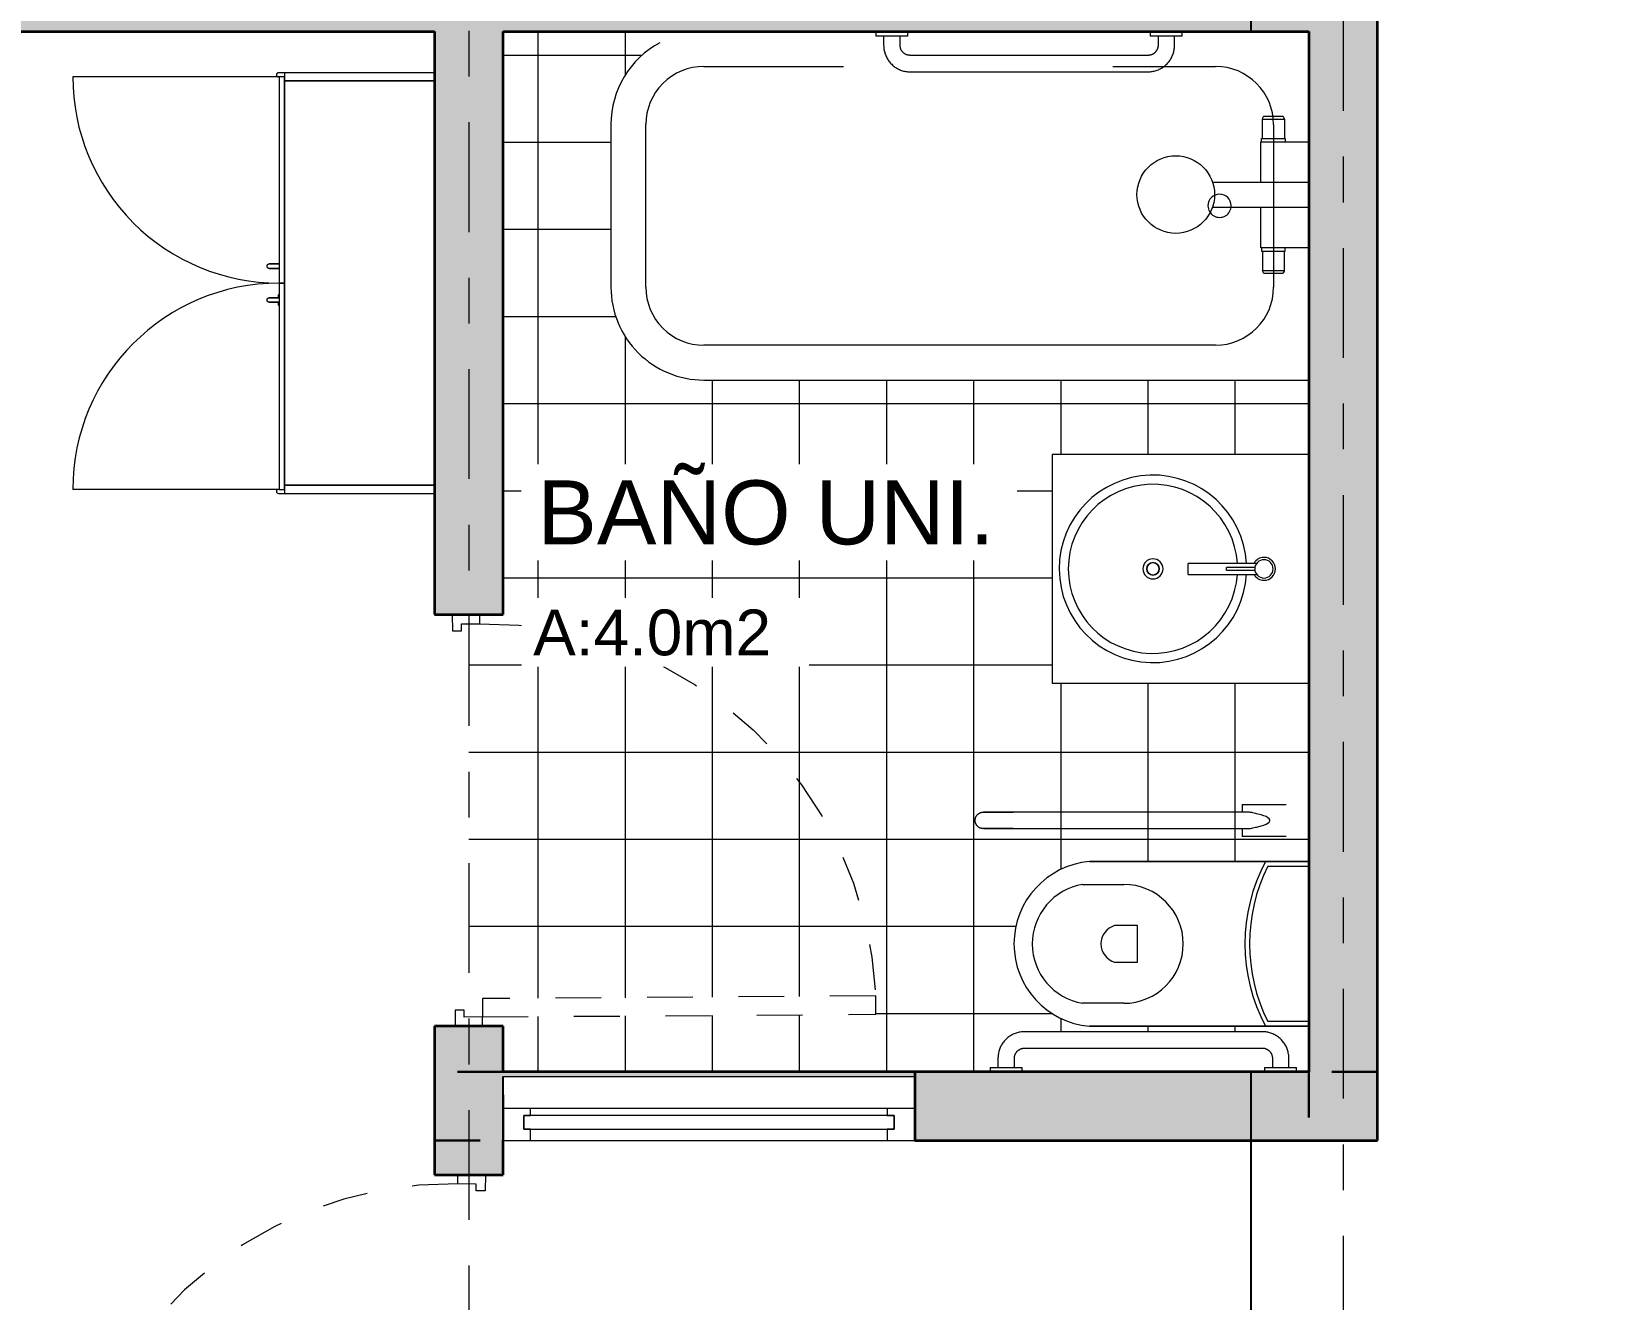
# Model space of a CAD drawing. Header units: millimetres. Extents: x -9559 to 23034, y -7226 to 22400.
# Drawn here: x 184.018 to 187.47, y 42.67 to 45.443 of the extents above; entities that cross this region are included whole.
import ezdxf

# ---------------------------------------------------------------- set-up
doc = ezdxf.new("R2010")
doc.units = ezdxf.units.MM
doc.header["$LTSCALE"] = 0.02
for name, pattern in [('0', [0]), ('ACAD_ISO10W100', [18, 12, -3, 0, -3]), ('Dash', [0.006, 0.003, -0.003]), ('DASHED2', [0.375, 0.25, -0.125]), ('Trazo', [0.00635, 0.003175, -0.003175])]:
    doc.linetypes.add(name, pattern=pattern)
for name, color, linetype, lineweight in [('A-DOOR', 8, '0', 18), ('A-GLAZ', 252, 'Continuous', 20), ('A-Mueble Baño', 9, 'Continuous', 9), ('A-Mueble cocina 1', 9, 'Trazo', 9), ('A-Mueble cocina 1-lavanderia', 9, 'Continuous', 9), ('A-Mueble cocina 2', 255, 'Continuous', 9), ('A-Mueble cocina 4- Habitaciones', 9, 'Continuous', 9), ('AQ-MUROS', 7, 'Continuous', 35), ('ES-CASTILLOS15X15', 7, 'DASHED2', 30), ('ES-LOSA SOLIDA', 255, '0', 25), ('G-ANNO-TEXT', 250, 'Continuous', 9), ('S-GRID', 253, 'ACAD_ISO10W100', 5)]:
    doc.layers.add(name, color=color, linetype=linetype, lineweight=lineweight)
doc.styles.add('Arial_3', font='arial.ttf', dxfattribs={"height": 0.18})
doc.styles.add('Arial_4', font='arial.ttf', dxfattribs={"height": 0.105})
pattern_1 = [(180, (174.45753, 28.43675), (-2e-17, -0.1905), []), (270, (174.45753, 28.43675), (0.1905, -3e-17), [])]

# ---------------------------------------------------------------- blocks, each defined once
blk = doc.blocks.new('Agarradero - Batiente - Retrete para discapacitados 2D-147508-Nivel 1')
at = {"layer": 'A-Mueble Baño'}
for p, q in [((-0.8738, 0.647), (-0.8738, 0.1324)), ((-0.8378, 0.1324), (-0.8378, 0.647)), ((-0.8734, 0.1464), (-0.8909, 0.1464)), ((-0.8909, 0.1116), (-0.8909, 0.1461)), ((-0.8207, 0.1464), (-0.8382, 0.1464)), ((-0.8207, 0.1461), (-0.8207, 0.1116)), ((-0.8909, 0.05), (-0.8909, 0.1116)), ((-0.8207, 0.1116), (-0.8207, 0.05))]:
    blk.add_line(p, q, dxfattribs=at)
at = {"layer": 'A-Mueble Baño', "flags": 128}
for points in [[(-0.8738, 0.712), (-0.8738, 0.7127), (-0.8737, 0.7134), (-0.8737, 0.7142), (-0.8736, 0.7149), (-0.8734, 0.7156), (-0.8733, 0.7163), (-0.8731, 0.717), (-0.8729, 0.7177), (-0.8726, 0.7183), (-0.8724, 0.719), (-0.8721, 0.7197), (-0.8718, 0.7203), (-0.8714, 0.7209), (-0.871, 0.7216), (-0.8707, 0.7222), (-0.8702, 0.7227), (-0.8698, 0.7233), (-0.8693, 0.7239), (-0.8688, 0.7244), (-0.8683, 0.7249), (-0.8678, 0.7254), (-0.8673, 0.7259), (-0.8667, 0.7263), (-0.8661, 0.7267), (-0.8655, 0.7271), (-0.8649, 0.7275), (-0.8643, 0.7279), (-0.8636, 0.7282), (-0.863, 0.7285), (-0.8623, 0.7288), (-0.8616, 0.729), (-0.861, 0.7292), (-0.8603, 0.7294), (-0.8596, 0.7296), (-0.8589, 0.7297), (-0.8581, 0.7298), (-0.8574, 0.7299), (-0.8567, 0.73), (-0.856, 0.73), (-0.8553, 0.73), (-0.8546, 0.73), (-0.8538, 0.7299), (-0.8531, 0.7298), (-0.8524, 0.7297), (-0.8517, 0.7295), (-0.851, 0.7293), (-0.8503, 0.7291), (-0.8496, 0.7289), (-0.849, 0.7287), (-0.8483, 0.7284), (-0.8477, 0.7281), (-0.847, 0.7277), (-0.8464, 0.7274), (-0.8458, 0.727), (-0.8452, 0.7266), (-0.8446, 0.7261), (-0.8441, 0.7257), (-0.8435, 0.7252), (-0.843, 0.7247), (-0.8425, 0.7242), (-0.842, 0.7236), (-0.8416, 0.7231), (-0.8412, 0.7225), (-0.8408, 0.7219), (-0.8404, 0.7213), (-0.84, 0.7207), (-0.8397, 0.72), (-0.8394, 0.7194), (-0.8391, 0.7187), (-0.8388, 0.718), (-0.8386, 0.7173), (-0.8384, 0.7167), (-0.8382, 0.716), (-0.8381, 0.7152), (-0.838, 0.7145), (-0.8379, 0.7138), (-0.8378, 0.7131), (-0.8378, 0.7124), (-0.8378, 0.712)], [(-0.8738, 0.647), (-0.8738, 0.6496), (-0.8738, 0.6522), (-0.8738, 0.6548), (-0.8738, 0.6574), (-0.8738, 0.6599), (-0.8738, 0.6624), (-0.8738, 0.665), (-0.8738, 0.6674), (-0.8738, 0.6699), (-0.8738, 0.6723), (-0.8738, 0.6747), (-0.8738, 0.677), (-0.8738, 0.6793), (-0.8738, 0.6815), (-0.8738, 0.6837), (-0.8738, 0.6858), (-0.8738, 0.6879), (-0.8738, 0.6899), (-0.8738, 0.6918), (-0.8738, 0.6936), (-0.8738, 0.6954), (-0.8738, 0.6971), (-0.8738, 0.6987), (-0.8738, 0.7002), (-0.8738, 0.7017), (-0.8738, 0.7031), (-0.8738, 0.7043), (-0.8738, 0.7055), (-0.8738, 0.7066), (-0.8738, 0.7076), (-0.8738, 0.7085), (-0.8738, 0.7093), (-0.8738, 0.71), (-0.8738, 0.7106), (-0.8738, 0.7111), (-0.8738, 0.7114), (-0.8738, 0.7117), (-0.8738, 0.7119), (-0.8738, 0.712), (-0.8738, 0.712)], [(-0.8738, 0.712), (-0.8738, 0.7119), (-0.8738, 0.7118), (-0.8738, 0.7115), (-0.8738, 0.7112), (-0.8738, 0.7107), (-0.8738, 0.7101), (-0.8738, 0.7095), (-0.8738, 0.7087), (-0.8738, 0.7078), (-0.8738, 0.7069), (-0.8738, 0.7058), (-0.8738, 0.7047), (-0.8738, 0.7034), (-0.8738, 0.7021), (-0.8738, 0.7006), (-0.8738, 0.6991), (-0.8738, 0.6975), (-0.8738, 0.6959), (-0.8738, 0.6941), (-0.8738, 0.6923), (-0.8738, 0.6904), (-0.8738, 0.6884), (-0.8738, 0.6864), (-0.8738, 0.6843), (-0.8738, 0.6821), (-0.8738, 0.6799), (-0.8738, 0.6776), (-0.8738, 0.6753), (-0.8738, 0.673), (-0.8738, 0.6706), (-0.8738, 0.6681), (-0.8738, 0.6656), (-0.8738, 0.6631), (-0.8738, 0.6606), (-0.8738, 0.658), (-0.8738, 0.6555), (-0.8738, 0.6529), (-0.8738, 0.6503), (-0.8738, 0.6477), (-0.8738, 0.647)], [(-0.8378, 0.647), (-0.8378, 0.6496), (-0.8378, 0.6522), (-0.8378, 0.6548), (-0.8378, 0.6574), (-0.8378, 0.6599), (-0.8378, 0.6624), (-0.8378, 0.665), (-0.8378, 0.6674), (-0.8378, 0.6699), (-0.8378, 0.6723), (-0.8378, 0.6747), (-0.8378, 0.677), (-0.8378, 0.6793), (-0.8378, 0.6815), (-0.8378, 0.6837), (-0.8378, 0.6858), (-0.8378, 0.6879), (-0.8378, 0.6899), (-0.8378, 0.6918), (-0.8378, 0.6936), (-0.8378, 0.6954), (-0.8378, 0.6971), (-0.8378, 0.6987), (-0.8378, 0.7002), (-0.8378, 0.7017), (-0.8378, 0.7031), (-0.8378, 0.7043), (-0.8378, 0.7055), (-0.8378, 0.7066), (-0.8378, 0.7076), (-0.8378, 0.7085), (-0.8378, 0.7093), (-0.8378, 0.71), (-0.8378, 0.7106), (-0.8378, 0.7111), (-0.8378, 0.7114), (-0.8378, 0.7117), (-0.8378, 0.7119), (-0.8378, 0.712), (-0.8378, 0.712)], [(-0.8378, 0.712), (-0.8378, 0.7119), (-0.8378, 0.7118), (-0.8378, 0.7115), (-0.8378, 0.7112), (-0.8378, 0.7107), (-0.8378, 0.7101), (-0.8378, 0.7095), (-0.8378, 0.7087), (-0.8378, 0.7078), (-0.8378, 0.7069), (-0.8378, 0.7058), (-0.8378, 0.7047), (-0.8378, 0.7034), (-0.8378, 0.7021), (-0.8378, 0.7006), (-0.8378, 0.6991), (-0.8378, 0.6975), (-0.8378, 0.6959), (-0.8378, 0.6941), (-0.8378, 0.6923), (-0.8378, 0.6904), (-0.8378, 0.6884), (-0.8378, 0.6864), (-0.8378, 0.6843), (-0.8378, 0.6821), (-0.8378, 0.6799), (-0.8378, 0.6776), (-0.8378, 0.6753), (-0.8378, 0.673), (-0.8378, 0.6706), (-0.8378, 0.6681), (-0.8378, 0.6656), (-0.8378, 0.6631), (-0.8378, 0.6606), (-0.8378, 0.658), (-0.8378, 0.6555), (-0.8378, 0.6529), (-0.8378, 0.6503), (-0.8378, 0.6477), (-0.8378, 0.647)], [(-0.8696, 0.1116), (-0.8679, 0.1046), (-0.866, 0.0986), (-0.8639, 0.0936), (-0.8617, 0.0898), (-0.8594, 0.0872), (-0.857, 0.0859), (-0.8546, 0.0859), (-0.8522, 0.0872), (-0.8499, 0.0898), (-0.8476, 0.0936), (-0.8456, 0.0986), (-0.8437, 0.1046), (-0.842, 0.1116)]]:
    blk.add_lwpolyline(points, dxfattribs=at)
at = {"layer": 'A-Mueble Baño'}
for points in [[(-0.8738, 0.1324), (-0.8738, 0.1309), (-0.8735, 0.1278), (-0.8723, 0.1227), (-0.8709, 0.1173), (-0.87, 0.1135), (-0.8696, 0.1116)], [(-0.842, 0.1116), (-0.8416, 0.1135), (-0.8407, 0.1173), (-0.8393, 0.1227), (-0.8381, 0.1278), (-0.8378, 0.1309), (-0.8378, 0.1324)]]:
    blk.add_open_spline(points, degree=3, dxfattribs=at)
blk = doc.blocks.new('Asidero - Horizontal - Retrete para discapacitados 2D-202228-Nivel 1')
at = {"layer": 'A-Mueble Baño'}
for p, q in [((-1.1908, 0), (-1.1908, -0.01)), ((-1.1208, -0.01), (-1.1208, 0)), ((-0.5908, 0), (-0.5908, -0.01)), ((-0.5208, -0.01), (-0.5208, 0)), ((-1.1558, -0.01), (-1.1908, -0.01)), ((-1.1738, -0.01), (-1.1738, -0.03)), ((-1.1208, -0.01), (-1.1558, -0.01)), ((-1.1378, -0.03), (-1.1378, -0.01)), ((-0.5558, -0.01), (-0.5908, -0.01)), ((-0.5738, -0.01), (-0.5738, -0.03)), ((-0.5208, -0.01), (-0.5558, -0.01)), ((-0.5378, -0.03), (-0.5378, -0.01)), ((-0.5958, -0.052), (-1.1158, -0.052)), ((-1.1158, -0.088), (-0.5958, -0.088))]:
    blk.add_line(p, q, dxfattribs=at)
at = {"layer": 'A-Mueble Baño', "flags": 128}
for points in [[(-1.1738, -0.03), (-1.1737, -0.0323), (-1.1736, -0.0346), (-1.1734, -0.0369), (-1.1731, -0.0392), (-1.1726, -0.0415), (-1.1721, -0.0438), (-1.1715, -0.046), (-1.1709, -0.0482), (-1.1701, -0.0504), (-1.1692, -0.0526), (-1.1683, -0.0547), (-1.1672, -0.0568), (-1.1661, -0.0588), (-1.1649, -0.0608), (-1.1637, -0.0627), (-1.1623, -0.0646), (-1.1609, -0.0665), (-1.1594, -0.0682), (-1.1578, -0.07), (-1.1562, -0.0716), (-1.1545, -0.0732), (-1.1528, -0.0747), (-1.1509, -0.0761), (-1.1491, -0.0775), (-1.1471, -0.0788), (-1.1452, -0.08), (-1.1431, -0.0812), (-1.1411, -0.0822), (-1.139, -0.0832), (-1.1368, -0.0841), (-1.1346, -0.0849), (-1.1324, -0.0856), (-1.1302, -0.0862), (-1.1279, -0.0867), (-1.1257, -0.0872), (-1.1234, -0.0875), (-1.1211, -0.0878), (-1.1187, -0.0879), (-1.1164, -0.088), (-1.1158, -0.088)], [(-1.1158, -0.052), (-1.1167, -0.052), (-1.1176, -0.0519), (-1.1184, -0.0518), (-1.1193, -0.0517), (-1.1202, -0.0516), (-1.121, -0.0514), (-1.1219, -0.0511), (-1.1227, -0.0509), (-1.1235, -0.0506), (-1.1244, -0.0503), (-1.1252, -0.0499), (-1.126, -0.0495), (-1.1267, -0.0491), (-1.1275, -0.0486), (-1.1282, -0.0482), (-1.1289, -0.0476), (-1.1296, -0.0471), (-1.1303, -0.0465), (-1.131, -0.0459), (-1.1316, -0.0453), (-1.1322, -0.0447), (-1.1328, -0.044), (-1.1333, -0.0433), (-1.1338, -0.0426), (-1.1343, -0.0419), (-1.1348, -0.0411), (-1.1352, -0.0404), (-1.1356, -0.0396), (-1.136, -0.0388), (-1.1363, -0.038), (-1.1366, -0.0371), (-1.1369, -0.0363), (-1.1371, -0.0355), (-1.1373, -0.0346), (-1.1375, -0.0337), (-1.1376, -0.0329), (-1.1377, -0.032), (-1.1378, -0.0311), (-1.1378, -0.0302), (-1.1378, -0.03)], [(-0.5738, -0.03), (-0.5738, -0.0309), (-0.5739, -0.0318), (-0.574, -0.0326), (-0.5741, -0.0335), (-0.5742, -0.0344), (-0.5744, -0.0352), (-0.5747, -0.0361), (-0.5749, -0.0369), (-0.5752, -0.0378), (-0.5755, -0.0386), (-0.5759, -0.0394), (-0.5763, -0.0402), (-0.5767, -0.0409), (-0.5772, -0.0417), (-0.5776, -0.0424), (-0.5781, -0.0431), (-0.5787, -0.0438), (-0.5793, -0.0445), (-0.5798, -0.0452), (-0.5805, -0.0458), (-0.5811, -0.0464), (-0.5818, -0.047), (-0.5825, -0.0475), (-0.5832, -0.048), (-0.5839, -0.0485), (-0.5847, -0.049), (-0.5854, -0.0494), (-0.5862, -0.0498), (-0.587, -0.0502), (-0.5878, -0.0505), (-0.5887, -0.0508), (-0.5895, -0.0511), (-0.5903, -0.0513), (-0.5912, -0.0515), (-0.5921, -0.0517), (-0.5929, -0.0518), (-0.5938, -0.0519), (-0.5947, -0.052), (-0.5956, -0.052), (-0.5958, -0.052)], [(-0.5958, -0.088), (-0.5935, -0.088), (-0.5912, -0.0878), (-0.5889, -0.0876), (-0.5866, -0.0873), (-0.5843, -0.0868), (-0.582, -0.0863), (-0.5798, -0.0857), (-0.5776, -0.0851), (-0.5754, -0.0843), (-0.5732, -0.0834), (-0.5711, -0.0825), (-0.569, -0.0814), (-0.567, -0.0803), (-0.565, -0.0791), (-0.563, -0.0779), (-0.5612, -0.0765), (-0.5593, -0.0751), (-0.5576, -0.0736), (-0.5558, -0.072), (-0.5542, -0.0704), (-0.5526, -0.0687), (-0.5511, -0.067), (-0.5497, -0.0651), (-0.5483, -0.0633), (-0.547, -0.0613), (-0.5458, -0.0594), (-0.5446, -0.0573), (-0.5436, -0.0553), (-0.5426, -0.0532), (-0.5417, -0.051), (-0.5409, -0.0488), (-0.5402, -0.0466), (-0.5396, -0.0444), (-0.5391, -0.0421), (-0.5386, -0.0399), (-0.5383, -0.0376), (-0.538, -0.0353), (-0.5379, -0.0329), (-0.5378, -0.0306), (-0.5378, -0.03)]]:
    blk.add_lwpolyline(points, dxfattribs=at)
blk = doc.blocks.new('Lavabo moderno - Estante _2_ - Lavabo moderno - Estante _2_-147512-Nivel 1')
at = {"layer": 'A-Mueble Baño'}
for p, q in [((0.2748, 0), (-0.2252, 0)), ((-0.2252, 0), (-0.2252, -0.56)), ((0.2748, -0.56), (0.2748, 0)), ((0.0128, -0.1123), (0.0128, -0.263)), ((0.0218, -0.1161), (0.0218, -0.1793)), ((0.0278, -0.1793), (0.0278, -0.1161)), ((0.0368, -0.263), (0.0368, -0.1123)), ((0.0278, -0.1793), (0.0218, -0.1793)), ((0.0368, -0.263), (0.0128, -0.263)), ((-0.2252, -0.56), (0.2748, -0.56))]:
    blk.add_line(p, q, dxfattribs=at)
blk.add_circle((0.0248, -0.34), 0.0137, dxfattribs=at)
for centre, radius, start, end in [((0.0248, -0.0973), 0.025, 360, 180), ((0.0248, -0.0973), 0.025, 180, 239.8364), ((0.0248, -0.0973), 0.02, 360, 180), ((0.0248, -0.0973), 0.02, 180, 360), ((0.0248, -0.0973), 0.025, 300.1636, 360), ((0.0248, -0.34), 0.205, 93.5137, 86.7305), ((0.0248, -0.34), 0.185, 93.8341, 86.2159), ((0.0248, -0.34), 0.022, 360, 180), ((0.0248, -0.34), 0.022, 180, 360), ((0.0248, -0.34), 0.0137, 0, 180), ((0.0248, -0.34), 0.0137, 180, 0)]:
    blk.add_arc(centre, radius, start, end, dxfattribs=at)
blk = doc.blocks.new('Asiento de WC_2 con cisterna - Basado en muro - 640 x 360 mm-202229-Nivel 1')
at = {"layer": 'A-Mueble Baño'}
for p, q in [((-0.055, 0.075), (-0.055, 0.555)), ((-0.055, 0.555), (-0.055, 0.17)), ((-0.005, 0.48), (-0.005, 0.57)), ((0.255, 0.57), (0.255, 0.48)), ((0.305, 0.555), (0.305, 0.075)), ((0.305, 0.17), (0.305, 0.555)), ((0.085, 0.5), (0.085, 0.45)), ((0.165, 0.45), (0.165, 0.5)), ((0.085, 0.45), (0.165, 0.45)), ((-0.055, 0.17), (-0.055, 0.075)), ((-0.045, 0.075), (-0.045, 0.1651)), ((0.295, 0.1651), (0.295, 0.075)), ((0.305, 0.075), (0.305, 0.17))]:
    blk.add_line(p, q, dxfattribs=at)
for centre, radius, start, end in [((0.125, 0.5393), 0.1807, 4.9791, 175.0209), ((0.125, 0.5393), 0.1807, 4.9791, 175.0209), ((0.125, 0.5482), 0.1318, 9.5273, 170.4727), ((0.125, 0.4883), 0.0417, 16.2602, 163.7398), ((0.125, 0.48), 0.13, 180, 360), ((0.125, -0.1675), 0.3825, 61.9275, 118.0725), ((0.125, -0.1775), 0.3825, 63.6122, 116.3878)]:
    blk.add_arc(centre, radius, start, end, dxfattribs=at)
blk = doc.blocks.new('Bañera-2D - Longitud 1525 mm-147516-Nivel 1')
at = {"layer": 'A-Mueble Baño'}
for p, q in [((1.3218, 0.762), (0, 0.762)), ((0, 0.762), (0, 0.025)), ((0.2032, 0.6858), (1.3218, 0.6858)), ((0.0762, 0.2032), (0.0762, 0.5588)), ((1.4488, 0.5588), (1.4488, 0.2032)), ((1.525, 0.2032), (1.525, 0.5588)), ((0.4277, 0.0762), (0.2032, 0.0762)), ((1.3218, 0.0762), (1.0169, 0.0762))]:
    blk.add_line(p, q, dxfattribs=at)
for centre, radius, start, end in [((1.3218, 0.5588), 0.2032, 360, 90), ((0.2032, 0.5588), 0.127, 90, 180), ((1.3218, 0.5588), 0.127, 360, 90), ((0.1943, 0.381), 0.0254, 360, 180), ((0.1943, 0.381), 0.0254, 180, 0), ((0.2032, 0.2032), 0.127, 180, 270), ((1.3218, 0.2032), 0.127, 270, 0), ((1.3218, 0.2032), 0.2032, 298.3044, 360)]:
    blk.add_arc(centre, radius, start, end, dxfattribs=at)
blk = doc.blocks.new('Armário com 5 Prateleiras - Armário com 5 Prateleiras cód 18035-147522-Nivel 1')
at = {"layer": 'A-Mueble cocina 4- Habitaciones'}
for p, q in [((-0.442, 0.115), (-0.46, 0.115)), ((-0.46, 0.115), (-0.46, -0.213)), ((0.442, 0.115), (-0.442, 0.115)), ((-0.442, 0.115), (-0.442, -0.213)), ((-0.442, -0.213), (-0.442, 0.115)), ((0.442, -0.213), (0.442, 0.115)), ((0.46, 0.115), (0.442, 0.115)), ((0.442, 0.115), (0.442, -0.213)), ((0.46, -0.213), (0.46, 0.115)), ((-0.46, -0.213), (-0.46, -0.2261)), ((-0.46, -0.213), (-0.442, -0.213)), ((0, -0.213), (-0.451, -0.213)), ((-0.451, -0.213), (-0.451, -0.225)), ((-0.451, -0.225), (-0.451, -0.676)), ((-0.451, -0.2261), (-0.451, -0.225)), ((-0.451, -0.225), (0, -0.225)), ((-0.442, -0.213), (0.442, -0.213)), ((0.451, -0.213), (0, -0.213)), ((0, -0.213), (0, -0.225)), ((0, -0.225), (0, -0.213)), ((0, -0.225), (0.451, -0.225)), ((0.0245, -0.225), (0.0265, -0.227)), ((0.0265, -0.227), (0.0318, -0.227)), ((0.0287, -0.2265), (0.0292, -0.227)), ((0.0423, -0.227), (0.0475, -0.227)), ((0.0448, -0.227), (0.0453, -0.2265)), ((0.0475, -0.227), (0.0495, -0.225)), ((0.442, -0.213), (0.46, -0.213)), ((0.451, -0.225), (0.451, -0.213)), ((0.451, -0.225), (0.451, -0.676)), ((0.451, -0.225), (0.451, -0.2261)), ((0.46, -0.2261), (0.46, -0.213))]:
    blk.add_line(p, q, dxfattribs=at)
at = {"layer": 'A-Mueble cocina 4- Habitaciones', "flags": 128}
for points in [[(-0.042, -0.225), (-0.042, -0.2279), (-0.042, -0.2305), (-0.042, -0.233), (-0.042, -0.2353), (-0.042, -0.2374), (-0.042, -0.2392), (-0.042, -0.2409), (-0.042, -0.2423), (-0.042, -0.2435), (-0.042, -0.2445), (-0.042, -0.2453), (-0.042, -0.2458), (-0.042, -0.2462), (-0.042, -0.2463)], [(-0.042, -0.2463), (-0.042, -0.2462), (-0.042, -0.2458), (-0.042, -0.2453), (-0.042, -0.2445), (-0.042, -0.2435), (-0.042, -0.2423), (-0.042, -0.2409), (-0.042, -0.2392), (-0.042, -0.2373), (-0.042, -0.2353), (-0.042, -0.233), (-0.042, -0.2305), (-0.042, -0.2278), (-0.042, -0.225)], [(-0.032, -0.225), (-0.032, -0.2279), (-0.032, -0.2305), (-0.032, -0.233), (-0.032, -0.2353), (-0.032, -0.2374), (-0.032, -0.2392), (-0.032, -0.2409), (-0.032, -0.2423), (-0.032, -0.2435), (-0.032, -0.2445), (-0.032, -0.2453), (-0.032, -0.2458), (-0.032, -0.2462), (-0.032, -0.2463)], [(-0.032, -0.2463), (-0.032, -0.2462), (-0.032, -0.2458), (-0.032, -0.2453), (-0.032, -0.2445), (-0.032, -0.2435), (-0.032, -0.2423), (-0.032, -0.2409), (-0.032, -0.2392), (-0.032, -0.2373), (-0.032, -0.2353), (-0.032, -0.233), (-0.032, -0.2305), (-0.032, -0.2278), (-0.032, -0.225)], [(0.032, -0.225), (0.032, -0.2279), (0.032, -0.2305), (0.032, -0.233), (0.032, -0.2353), (0.032, -0.2374), (0.032, -0.2392), (0.032, -0.2409), (0.032, -0.2423), (0.032, -0.2435), (0.032, -0.2445), (0.032, -0.2453), (0.032, -0.2458), (0.032, -0.2462), (0.032, -0.2463)], [(0.032, -0.2463), (0.032, -0.2462), (0.032, -0.2458), (0.032, -0.2453), (0.032, -0.2445), (0.032, -0.2435), (0.032, -0.2423), (0.032, -0.2409), (0.032, -0.2392), (0.032, -0.2373), (0.032, -0.2353), (0.032, -0.233), (0.032, -0.2305), (0.032, -0.2278), (0.032, -0.225)], [(0.042, -0.225), (0.042, -0.2279), (0.042, -0.2305), (0.042, -0.233), (0.042, -0.2353), (0.042, -0.2374), (0.042, -0.2392), (0.042, -0.2409), (0.042, -0.2423), (0.042, -0.2435), (0.042, -0.2445), (0.042, -0.2453), (0.042, -0.2458), (0.042, -0.2462), (0.042, -0.2463)], [(0.042, -0.2463), (0.042, -0.2462), (0.042, -0.2458), (0.042, -0.2453), (0.042, -0.2445), (0.042, -0.2435), (0.042, -0.2423), (0.042, -0.2409), (0.042, -0.2392), (0.042, -0.2373), (0.042, -0.2353), (0.042, -0.233), (0.042, -0.2305), (0.042, -0.2278), (0.042, -0.225)], [(-0.037, -0.2513), (-0.0372, -0.2513), (-0.0374, -0.2513), (-0.0376, -0.2513), (-0.0378, -0.2512), (-0.038, -0.2512), (-0.0382, -0.2511), (-0.0384, -0.2511), (-0.0386, -0.251), (-0.0388, -0.251), (-0.0389, -0.2509), (-0.0391, -0.2508), (-0.0393, -0.2507), (-0.0395, -0.2506), (-0.0397, -0.2505), (-0.0398, -0.2504), (-0.04, -0.2503), (-0.0401, -0.2502), (-0.0403, -0.2501), (-0.0404, -0.2499), (-0.0406, -0.2498), (-0.0407, -0.2496), (-0.0409, -0.2495), (-0.041, -0.2493), (-0.0411, -0.2492), (-0.0412, -0.249), (-0.0413, -0.2488), (-0.0414, -0.2486), (-0.0415, -0.2485), (-0.0416, -0.2483), (-0.0417, -0.2481), (-0.0417, -0.2479), (-0.0418, -0.2477), (-0.0418, -0.2475), (-0.0419, -0.2473), (-0.0419, -0.2471), (-0.042, -0.2469), (-0.042, -0.2467), (-0.042, -0.2465), (-0.042, -0.2463), (-0.042, -0.2463)], [(-0.032, -0.2463), (-0.032, -0.2465), (-0.032, -0.2467), (-0.032, -0.2469), (-0.0321, -0.2471), (-0.0321, -0.2473), (-0.0321, -0.2475), (-0.0322, -0.2477), (-0.0323, -0.2479), (-0.0323, -0.2481), (-0.0324, -0.2482), (-0.0325, -0.2484), (-0.0326, -0.2486), (-0.0327, -0.2488), (-0.0328, -0.2489), (-0.0329, -0.2491), (-0.033, -0.2493), (-0.0331, -0.2494), (-0.0332, -0.2496), (-0.0334, -0.2497), (-0.0335, -0.2499), (-0.0337, -0.25), (-0.0338, -0.2501), (-0.034, -0.2503), (-0.0341, -0.2504), (-0.0343, -0.2505), (-0.0345, -0.2506), (-0.0346, -0.2507), (-0.0348, -0.2508), (-0.035, -0.2509), (-0.0352, -0.251), (-0.0354, -0.251), (-0.0356, -0.2511), (-0.0358, -0.2511), (-0.036, -0.2512), (-0.0362, -0.2512), (-0.0363, -0.2512), (-0.0365, -0.2513), (-0.0367, -0.2513), (-0.0369, -0.2513), (-0.037, -0.2513)], [(0.037, -0.2513), (0.0368, -0.2513), (0.0366, -0.2513), (0.0364, -0.2513), (0.0362, -0.2512), (0.036, -0.2512), (0.0358, -0.2511), (0.0356, -0.2511), (0.0354, -0.251), (0.0352, -0.251), (0.0351, -0.2509), (0.0349, -0.2508), (0.0347, -0.2507), (0.0345, -0.2506), (0.0343, -0.2505), (0.0342, -0.2504), (0.034, -0.2503), (0.0339, -0.2502), (0.0337, -0.2501), (0.0336, -0.2499), (0.0334, -0.2498), (0.0333, -0.2496), (0.0331, -0.2495), (0.033, -0.2493), (0.0329, -0.2492), (0.0328, -0.249), (0.0327, -0.2488), (0.0326, -0.2486), (0.0325, -0.2485), (0.0324, -0.2483), (0.0323, -0.2481), (0.0323, -0.2479), (0.0322, -0.2477), (0.0322, -0.2475), (0.0321, -0.2473), (0.0321, -0.2471), (0.032, -0.2469), (0.032, -0.2467), (0.032, -0.2465), (0.032, -0.2463), (0.032, -0.2463)], [(0.042, -0.2463), (0.042, -0.2465), (0.042, -0.2467), (0.042, -0.2469), (0.0419, -0.2471), (0.0419, -0.2473), (0.0419, -0.2475), (0.0418, -0.2477), (0.0417, -0.2479), (0.0417, -0.2481), (0.0416, -0.2482), (0.0415, -0.2484), (0.0414, -0.2486), (0.0413, -0.2488), (0.0412, -0.2489), (0.0411, -0.2491), (0.041, -0.2493), (0.0409, -0.2494), (0.0408, -0.2496), (0.0406, -0.2497), (0.0405, -0.2499), (0.0403, -0.25), (0.0402, -0.2501), (0.04, -0.2503), (0.0399, -0.2504), (0.0397, -0.2505), (0.0395, -0.2506), (0.0394, -0.2507), (0.0392, -0.2508), (0.039, -0.2509), (0.0388, -0.251), (0.0386, -0.251), (0.0384, -0.2511), (0.0382, -0.2511), (0.038, -0.2512), (0.0378, -0.2512), (0.0377, -0.2512), (0.0375, -0.2513), (0.0373, -0.2513), (0.0371, -0.2513), (0.037, -0.2513)]]:
    blk.add_lwpolyline(points, dxfattribs=at)
at = {"layer": 'A-Mueble cocina 4- Habitaciones'}
for centre, radius, start, end in [((-0.4555, -0.2261), 0.0045, 180, 360), ((-0.4555, -0.2261), 0.0045, 195, 360), ((-0.4555, -0.2261), 0.0045, 195, 360), ((-0.451, -0.225), 0.451, 270, 0), ((0.451, -0.225), 0.451, 180, 270), ((0.4555, -0.2261), 0.0045, 180, 225), ((0.4555, -0.2261), 0.0045, 180, 360), ((0.4555, -0.2261), 0.0045, 180, 225), ((0.4555, -0.2261), 0.0045, 240, 345), ((0.4555, -0.2261), 0.0045, 240, 345)]:
    blk.add_arc(centre, radius, start, end, dxfattribs=at)
blk = doc.blocks.new('- Puerta Metalica Simple - - 0_80 x 2_25 m-V18-Nivel 1')
at = {"layer": 'A-DOOR'}
blk.add_line((-0.43, 0.875), (-0.39, 0.875), dxfattribs=at)
at = {"layer": 'A-DOOR', "linetype": 'Dash'}
for p, q in [((-0.43, 0.015), (-0.43, 0.875)), ((-0.39, 0.875), (-0.39, 0.015)), ((-0.45, 0.015), (-0.43, 0.015)), ((-0.45, 0.015), (-0.45, -0.045)), ((-0.39, 0.015), (-0.43, 0.015)), ((-0.43, 0.015), (-0.43, -0.025)), ((0.43, -0.025), (0.43, 0.015)), ((0.43, 0.015), (0.45, 0.015)), ((0.45, 0.015), (0.45, -0.045)), ((-0.43, -0.025), (-0.415, -0.025)), ((-0.415, -0.025), (-0.415, -0.045)), ((0.415, -0.025), (0.43, -0.025)), ((0.415, -0.045), (0.415, -0.025)), ((-0.415, -0.045), (-0.45, -0.045)), ((0.45, -0.045), (0.415, -0.045))]:
    blk.add_line(p, q, dxfattribs=at)
blk.add_arc((-0.4246, 0.0211), 0.8546, 359.5912, 87.6809, dxfattribs=at)
blk = doc.blocks.new('- Ventana PVC Fija - venta 1-626830-Nivel 1')
at = {"layer": 'A-GLAZ', "lineweight": 18}
for p, q in [((-0.39, 0.065), (-0.45, 0.065)), ((0.405, 0.04), (-0.405, 0.04)), ((-0.405, 0.04), (-0.405, 0.01)), ((-0.405, 0.01), (-0.405, 0.04)), ((-0.405, 0.04), (-0.39, 0.04)), ((-0.39, 0.04), (-0.39, 0.065)), ((0.45, 0.065), (0.39, 0.065)), ((0.39, 0.065), (0.39, 0.04)), ((0.39, 0.04), (0.405, 0.04)), ((0.405, 0.01), (0.405, 0.04)), ((0.405, 0.04), (0.405, 0.01)), ((-0.405, 0.01), (0.405, 0.01)), ((-0.39, 0.01), (-0.405, 0.01)), ((-0.39, -0.005), (-0.39, 0.01)), ((0.39, 0.01), (0.39, -0.005)), ((0.405, 0.01), (0.39, 0.01)), ((-0.45, -0.005), (-0.39, -0.005)), ((0.39, -0.005), (0.45, -0.005))]:
    blk.add_line(p, q, dxfattribs=at)
at = {"layer": 'A-GLAZ'}
for p, q in [((0.39, 0.065), (-0.39, 0.065)), ((-0.39, -0.005), (0.39, -0.005))]:
    blk.add_line(p, q, dxfattribs=at)
blk = doc.blocks.new('Ducha - Ducha-634414-Nivel 2')
at = {"layer": 'A-Mueble cocina 1-lavanderia'}
for p, q in [((-0.0275, 0.21), (-0.0275, 0.0009)), ((0.0275, 0.2098), (0.0275, 0)), ((-0.116, 0.104), (-0.0275, 0.104)), ((-0.116, 0), (-0.116, 0.104)), ((0.0275, 0.104), (0.1159, 0.104)), ((0.1159, 0.104), (0.1159, 0)), ((-0.1717, 0.0973), (-0.1717, 0.0558)), ((-0.1654, 0.1008), (-0.1654, 0.0523)), ((-0.1233, 0.1008), (-0.1654, 0.1008)), ((-0.1233, 0.1024), (-0.1233, 0.0507)), ((-0.116, 0.1024), (-0.1233, 0.1024)), ((0.1159, 0.1024), (0.1232, 0.1024)), ((0.1232, 0.1024), (0.1232, 0.0507)), ((0.1232, 0.1008), (0.1654, 0.1008)), ((0.1654, 0.1008), (0.1654, 0.0523)), ((0.1717, 0.0973), (0.1717, 0.0558)), ((-0.1654, 0.0523), (-0.1233, 0.0523)), ((-0.1233, 0.0507), (-0.116, 0.0507)), ((0.1232, 0.0507), (0.1159, 0.0507)), ((0.1654, 0.0523), (0.1232, 0.0523)), ((0.1159, 0), (-0.116, 0))]:
    blk.add_line(p, q, dxfattribs=at)
blk.add_circle((0.0003, 0.2901), 0.0848, dxfattribs=at)
for centre, radius, start, end in [((-0.1642, 0.0913), 0.00961, 97.1841, 141.1511), ((0.1651, 0.093), 0.0078, 33.3631, 88.3017), ((-0.1655, 0.0595), 0.00721, 210.9009, 270.7639), ((0.164, 0.0621), 0.00986, 277.7745, 320.5608)]:
    blk.add_arc(centre, radius, start, end, dxfattribs=at)

msp = doc.modelspace()

# ---------------------------------------------------------------- hatches: boundary and pattern name
at = {"layer": 'A-Mueble cocina 2', "transparency": 33554559}
h = msp.add_hatch(dxfattribs=at)
h.set_pattern_fill('NET', color=256, scale=0.06, angle=180)
h.set_pattern_definition(pattern_1)
h.paths.add_polyline_path([(186.2496, 44.5178), (186.8108, 44.5178), (186.8108, 44.6808), (185.4878, 44.6808, -0.414214), (185.2846, 44.884), (185.2846, 45.2396, -0.275895), (185.3914, 45.4185), (185.3914, 45.4428), (185.0488, 45.4428), (185.0488, 44.2647), (185.0492, 44.2647), (185.0492, 44.1647), (184.9976, 44.1647), (184.9977, 44.148, -0.404481), (185.8633, 43.334), (185.8636, 43.294), (185.0036, 43.288), (185.0037, 43.2755), (185.0492, 43.2755), (185.0492, 43.1755), (185.0488, 43.1678), (186.1138, 43.1678), (186.1138, 43.1778), (186.1308, 43.1778), (186.1308, 43.2021), (186.1322, 43.2111), (186.135, 43.22), (186.1392, 43.2283), (186.1447, 43.2358), (186.1513, 43.2423), (186.1589, 43.2477), (186.1672, 43.2518), (186.1761, 43.2546), (186.1841, 43.2557), (186.1888, 43.2558), (186.7131, 43.2558), (186.7221, 43.2545), (186.7309, 43.2516), (186.7392, 43.2474), (186.7467, 43.2419), (186.7533, 43.2353), (186.7587, 43.2277), (186.7628, 43.2194), (186.7656, 43.2105), (186.7667, 43.2025), (186.7668, 43.1978), (186.7668, 43.1778), (186.7838, 43.1778), (186.7838, 43.1678), (186.8108, 43.1678), (186.8108, 43.2678), (186.3308, 43.2678, -0.916667), (186.3308, 43.6278), (186.8108, 43.6278), (186.8108, 44.0178), (186.2496, 44.0178)])
at = {"layer": 'A-Mueble cocina 2', "transparency": 33554508}
h = msp.add_hatch(dxfattribs=at)
h.set_pattern_fill('NET', color=256, scale=0.06, angle=180)
h.set_pattern_definition(pattern_1)
h.paths.add_polyline_path([(184.9738, 44.1473), (184.9738, 43.3278), (185.8633, 43.334, 0.412643)])
at = {"layer": 'ES-CASTILLOS15X15'}
for points in [[(184.8988, 43.0178), (185.0488, 43.0178), (185.0488, 43.1678), (184.8988, 43.1678), (184.8988, 43.0389)], [(186.8108, 43.0178), (186.9608, 43.0178), (186.9608, 43.1678), (186.8108, 43.1678), (186.8108, 43.0389)]]:
    msp.add_hatch(color=256, dxfattribs=at).paths.add_polyline_path(points)
at = {"layer": 'ES-LOSA SOLIDA', "true_color": 0x000000, "transparency": 33554521}
h = msp.add_hatch(dxfattribs=at)
h.set_pattern_fill('ANGLE', color=18)
h.set_pattern_definition([(0, (102.86, 173.9984), (0, 6.985), [5.08, -1.905]), (90, (102.86, 173.9984), (-6.985, 4e-16), [5.08, -1.905])])
h.paths.add_polyline_path([(188.0358, 52.1178), (186.8358, 52.1178), (186.8358, 51.9678), (187.8858, 51.9678), (187.8858, 49.8428), (188.1233, 49.8428), (188.1233, 49.9928), (188.0358, 49.9928)], flags=17)
h.paths.add_polyline_path([(190.0083, 45.9178), (189.0858, 45.9178), (189.0858, 46.0678), (190.0083, 46.0678), (191.1358, 46.0678), (191.1358, 46.6928), (191.1358, 47.0178), (191.1358, 49.5178), (191.1358, 49.8428), (191.0233, 49.8428), (188.1233, 49.8428), (187.8858, 49.8428), (187.8858, 51.9678), (186.8358, 51.9678), (183.9358, 51.9678), (182.8858, 51.9678), (182.8858, 48.2978), (184.1267, 48.2978), (184.1267, 47.5428), (183.9767, 47.5428), (183.9767, 48.1478), (182.8858, 48.1478), (182.8858, 47.5178), (182.7358, 47.5178), (182.7358, 48.1478), (182.7358, 49.8428), (182.7358, 51.9678), (182.2358, 51.9678), (182.2358, 52.1178), (181.3358, 52.1178), (181.3358, 51.9678), (180.9608, 51.9678), (180.8108, 51.9678), (180.8108, 49.8428), (180.8108, 48.3178), (180.8108, 46.8305), (180.9608, 46.8305), (180.9608, 46.5428), (180.9608, 46.3005), (180.8108, 46.3729), (180.8108, 45.4428), (181.7683, 45.4428), (181.7683, 44.9428), (181.9183, 44.9428), (181.9183, 42.4428), (181.9183, 41.9928), (184.8988, 41.9928), (184.8988, 42.0428), (185.0488, 42.0428), (185.0488, 41.9928), (185.8108, 41.9928), (185.8108, 41.8428), (184.8988, 41.8428), (181.7683, 41.8428), (180.9608, 41.8428), (180.9608, 39.7678), (180.9608, 36.3928), (181.3358, 36.3928), (181.3358, 36.2428), (183.6358, 36.2428), (183.8108, 36.2428), (184.1358, 36.2428), (186.4358, 36.2428), (186.8108, 36.2428), (186.8108, 35.2178), (187.4558, 35.2178), (187.4558, 35.3678), (188.3558, 35.3678), (188.9608, 35.3678), (189.5158, 35.3678), (190.4158, 35.3678), (190.4158, 35.2178), (191.2608, 35.2178), (191.2608, 36.3928), (191.2608, 39.7678), (190.0858, 39.7678), (190.0858, 40.0928), (190.0858, 41.4928), (190.0858, 41.8178), (191.2858, 41.8178), (191.2858, 45.4428), (191.2858, 46.6928), (191.2858, 47.0178), (191.1358, 47.0178), (191.1358, 46.6928), (191.1358, 46.0678), (190.0083, 46.0678)])
h.paths.add_polyline_path([(185.9488, 43.0178), (185.8888, 43.0178), (185.1088, 43.0178), (185.0488, 43.0178), (185.0488, 42.9428), (185.01, 42.9428), (185.0098, 42.9076), (184.9898, 42.9077), (184.9899, 42.9227), (184.9499, 42.923, 0.404481), (184.0842, 42.109), (184.9442, 42.103), (184.9439, 42.063), (184.0839, 42.069), (184.0842, 42.109, -0.404481), (184.9499, 42.923), (184.95, 42.9428), (184.8988, 42.9428), (184.8988, 43.0178), (184.8988, 43.2678), (184.9438, 43.2678), (184.9435, 43.3026), (184.9635, 43.3028), (184.9636, 43.2878), (185.0036, 43.288), (185.0034, 43.328), (185.8633, 43.334, 0.404481), (184.9977, 44.148), (184.9577, 44.1477), (184.9578, 44.1327), (184.9378, 44.1326), (184.9375, 44.1678), (185.0488, 44.1678), (185.0488, 45.4428), (186.8108, 45.4428), (186.8108, 43.1678), (185.9488, 43.1678)], flags=16)
h.paths.add_polyline_path([(185.8888, 43.0878), (185.8888, 43.0728), (185.9038, 43.0728), (185.9038, 43.0428), (185.8888, 43.0428), (185.0938, 43.0428), (185.0938, 43.0728), (185.1088, 43.0728), (185.1088, 43.0878)], flags=0)
h.paths.add_polyline_path([(189.4108, 44.8928), (190.0858, 44.8928), (190.0858, 42.7178), (189.9358, 42.7178), (189.9358, 44.7428), (189.4108, 44.7428)], flags=16)
h.paths.add_polyline_path([(186.7858, 42.0028), (186.7858, 41.9928), (186.7108, 41.9928), (186.7108, 41.8428), (186.7808, 41.8428), (186.7808, 41.8328), (186.7108, 41.8328), (186.7108, 40.9428), (186.6708, 40.9428), (186.6708, 41.8228), (186.6958, 41.8228), (186.6958, 41.8328), (186.7108, 41.8328), (186.7108, 41.8428), (186.6858, 41.8428), (186.6858, 41.8778), (186.6758, 41.8778), (186.6758, 41.9928), (186.7108, 41.9928), (186.7108, 42.0028)], flags=16)
h.paths.add_polyline_path([(182.7958, 46.6378), (181.9358, 46.6378), (181.9358, 46.6778), (182.7958, 46.6778)], flags=16)
h.paths.add_polyline_path([(189.9358, 41.4928), (189.9808, 41.4928), (189.9808, 41.4528), (189.9358, 41.4528)], flags=16)
h.paths.add_polyline_path([(189.9358, 40.0928), (189.9358, 40.1328), (189.9808, 40.1328), (189.9808, 40.0928)], flags=16)
h.paths.add_polyline_path([(180.9941, 46.8482), (180.9941, 46.8781), (180.9936, 46.8781), (180.9936, 46.8496)], flags=0)
edge = h.paths.add_edge_path(flags=16)
edge.add_line((182.4313, 48.6378), (182.3963, 48.6378))
edge.add_line((182.3963, 48.6378), (182.3963, 48.6338))
edge.add_arc((182.3963, 48.6238), 0.01, 90, 180)
edge.add_arc((182.3813, 48.6097), 0.015, 0, 70.5288, ccw=False)
edge.add_arc((182.3813, 48.6097), 0.015, -180, 0, ccw=False)
edge.add_arc((182.3813, 48.6097), 0.015, 109.4712, 180, ccw=False)
edge.add_arc((182.3663, 48.6238), 0.01, 0, 90)
edge.add_line((182.3663, 48.6338), (181.9023, 48.6377))
edge.add_line((181.9023, 48.6377), (181.9023, 48.5538))
edge.add_line((181.9023, 48.5538), (181.8933, 48.5538))
edge.add_line((181.8933, 48.5538), (181.8933, 48.4998))
edge.add_line((181.8933, 48.4998), (180.9608, 48.4998))
edge.add_line((180.9608, 48.4998), (180.9608, 48.3178))
edge.add_line((180.9608, 48.3178), (180.962, 48.3178))
edge.add_line((180.962, 48.3178), (180.962, 48.3058))
edge.add_line((180.962, 48.3058), (180.9871, 48.3075))
edge.add_line((180.9871, 48.3075), (180.9871, 48.3178))
edge.add_line((180.9871, 48.3178), (180.9969, 48.3178))
edge.add_line((180.9969, 48.3178), (180.9969, 48.3089))
edge.add_line((180.9969, 48.3089), (180.9969, 46.8395))
edge.add_line((180.9969, 46.8395), (180.9964, 46.8435))
edge.add_arc((181.002, 46.8492), 0.008, 201.946, 225, ccw=False)
edge.add_spline(control_points=[(180.9946, 46.8462), (180.9947, 46.8459), (180.9948, 46.8457), (180.9948, 46.8455)], knot_values=[0.854237, 0.854237, 0.854237, 0.854237, 1, 1, 1, 1], degree=3, periodic=0)
edge.add_line((180.9953, 46.8444), (180.9953, 46.8448))
edge.add_arc((181.002, 46.8492), 0.008, 147.2745, 212.7255, ccw=False)
edge.add_line((180.9953, 46.8535), (180.9953, 46.8892))
edge.add_line((180.9953, 46.8892), (180.9888, 46.8892))
edge.add_line((180.9888, 46.8892), (180.9888, 46.8781))
edge.add_line((180.9888, 46.8781), (180.965, 46.8781))
edge.add_line((180.965, 46.8781), (180.965, 46.8906))
edge.add_arc((181.0117, 46.8572), 0.0574, 144.36, 161.9507)
edge.add_line((180.9571, 46.8749), (180.9523, 46.8749))
edge.add_line((180.9523, 46.8749), (180.9523, 46.8594))
edge.add_line((180.9523, 46.8594), (180.9514, 46.8594))
edge.add_line((180.9514, 46.8594), (180.9514, 46.8447))
edge.add_line((180.9514, 46.8447), (180.9087, 46.8447))
edge.add_line((180.9087, 46.8447), (180.9087, 46.8594))
edge.add_line((180.9087, 46.8594), (180.9087, 46.8606))
edge.add_line((180.9087, 46.8606), (180.9072, 46.8606))
edge.add_line((180.9072, 46.8606), (180.9072, 48.2878))
edge.add_line((180.9072, 48.2878), (180.9072, 48.3036))
edge.add_line((180.9072, 48.3036), (180.9514, 48.3036))
edge.add_line((180.9514, 48.3036), (180.9514, 48.2889))
edge.add_line((180.9514, 48.2889), (180.9515, 48.2878))
edge.add_line((180.9515, 48.2878), (180.9523, 48.2878))
edge.add_line((180.9523, 48.2878), (180.9523, 48.2734))
edge.add_line((180.9523, 48.2734), (180.9571, 48.2734))
edge.add_arc((181.0117, 48.2912), 0.0574, 198.0493, 215.64)
edge.add_line((180.965, 48.2577), (180.965, 48.2702))
edge.add_line((180.965, 48.2702), (180.965, 48.2702))
edge.add_line((180.965, 48.2702), (180.9936, 48.2702))
edge.add_line((180.9936, 48.2702), (180.9936, 48.3003))
edge.add_arc((180.9858, 48.3057), 0.00953, 325.0848, 368.5608)
edge.add_line((180.9952, 48.3072), (180.9969, 48.3089))
edge.add_line((180.9969, 48.3089), (180.9969, 48.3178))
edge.add_line((180.9969, 48.3178), (180.9871, 48.3178))
edge.add_line((180.9871, 48.3178), (180.9871, 48.3075))
edge.add_line((180.9871, 48.3075), (180.962, 48.3058))
edge.add_line((180.962, 48.3058), (180.962, 48.3178))
edge.add_line((180.962, 48.3178), (180.9608, 48.3178))
edge.add_line((180.9608, 48.3178), (180.9608, 48.4998))
edge.add_line((180.9608, 48.4998), (181.8933, 48.4998))
edge.add_line((181.8933, 48.4998), (181.8933, 48.5538))
edge.add_line((181.8933, 48.5538), (181.8933, 48.5888))
edge.add_line((181.8933, 48.5888), (181.7933, 48.5888))
edge.add_line((181.7933, 48.5888), (181.7933, 48.5998))
edge.add_line((181.7933, 48.5998), (180.9608, 48.5998))
edge.add_line((180.9608, 48.5998), (180.9608, 49.7678))
edge.add_line((180.9608, 49.7678), (181.7933, 49.7678))
edge.add_line((181.7933, 49.7678), (181.7933, 49.7788))
edge.add_line((181.7933, 49.7788), (181.8933, 49.7788))
edge.add_line((181.8933, 49.7788), (181.8933, 49.8138))
edge.add_line((181.8933, 49.8138), (181.9023, 49.8138))
edge.add_line((181.9023, 49.8138), (181.9023, 49.7298))
edge.add_line((181.9023, 49.7298), (182.3663, 49.7298))
edge.add_line((182.3663, 49.7298), (182.3663, 49.7338))
edge.add_arc((182.3663, 49.7438), 0.01, 270, 360)
edge.add_arc((182.3813, 49.758), 0.015, 180, 250.5288, ccw=False)
edge.add_arc((182.3813, 49.758), 0.015, 0, 180, ccw=False)
edge.add_arc((182.3813, 49.758), 0.015, -70.5288, 0, ccw=False)
edge.add_arc((182.3963, 49.7438), 0.01, 180, 270)
edge.add_line((182.3963, 49.7338), (182.4313, 49.7298))
edge.add_line((182.4313, 49.7298), (182.4313, 49.7148))
edge.add_line((182.4313, 49.7148), (182.4311, 49.7148))
edge.add_arc((181.8872, 49.7258), 0.544, 270.0101, 358.8414, ccw=False)
edge.add_arc((181.8873, 48.6378), 0.544, 1.58, 90, ccw=False)
edge.add_line((182.4311, 48.6528), (182.4313, 48.6528))
edge.add_line((182.4313, 48.6528), (182.4313, 48.6378))
h.paths.add_polyline_path([(183.9326, 36.3928), (183.9326, 37.0276), (186.639, 37.0276), (186.639, 36.3928)], flags=16)
h.paths.add_polyline_path([(186.4358, 36.3928), (184.1358, 36.3928), (184.1358, 36.4688), (186.4358, 36.4688)], flags=16)
h.paths.add_polyline_path([(181.8503, 48.6338), (181.8503, 48.6428), (181.8873, 48.6481), (181.8873, 48.6548), (181.8893, 48.6548), (181.8893, 48.6484), (181.8873, 48.6481), (181.8873, 48.6338)], flags=0)
h.paths.add_polyline_path([(180.9936, 46.8892), (180.9936, 48.2591), (180.9888, 48.2702), (180.9888, 48.2591)], flags=16)
h.paths.add_polyline_path([(180.9254, 48.2878), (180.9087, 48.2878), (180.9087, 48.2889), (180.9254, 48.2889)], flags=0)
h.paths.add_polyline_path([(182.3963, 49.7298), (182.3663, 49.7298), (182.3663, 49.7338), (182.3963, 49.7338)], flags=0)
edge = h.paths.add_edge_path(flags=0)
edge.add_spline(control_points=[(180.9952, 48.3043), (180.9952, 48.3041), (180.9951, 48.3039), (180.995, 48.3036), (180.995, 48.3035)], knot_values=[-0.728501, -0.728501, -0.728501, -0.728501, -0.624439, -0.562604, -0.562604, -0.562604, -0.562604], degree=3, periodic=0)
edge.add_spline(control_points=[(180.995, 48.3035), (180.995, 48.3033), (180.9949, 48.3031), (180.9948, 48.3029)], knot_values=[-0.854128, -0.854128, -0.854128, -0.854128, -0.728501, -0.728501, -0.728501, -0.728501], degree=3, periodic=0)
edge.add_spline(control_points=[(180.9948, 48.3029), (180.9948, 48.3026), (180.9947, 48.3024), (180.9946, 48.3022)], knot_values=[-1, -1, -1, -1, -0.854128, -0.854128, -0.854128, -0.854128], degree=3, periodic=0)
edge.add_arc((181.002, 48.2992), 0.008, 160.5474, 187.9955)
h.paths.add_polyline_path([(181.8873, 49.7128), (181.8893, 49.7128), (181.8893, 49.7148), (181.8887, 49.7193), (181.8873, 49.7195)], flags=0)
h.paths.add_polyline_path([(181.8853, 49.7338), (181.8853, 49.7298), (181.8503, 49.7298), (181.7933, 49.7338)], flags=0)
h.paths.add_polyline_path([(182.2158, 51.1678), (182.1758, 51.1678), (182.1758, 52.0278), (182.2158, 52.0278)], flags=16)
h = msp.add_hatch(color=18, dxfattribs=at)
h.dxf.hatch_style = 1
h.paths.add_polyline_path([(186.9608, 46.5428), (186.8108, 46.5428), (186.8108, 45.5928), (186.2069, 45.5928), (185.4988, 45.5928), (185.3238, 45.5928), (182.8858, 45.5928), (182.8858, 46.5428), (182.7358, 46.5428), (182.7358, 45.5928), (180.9608, 45.5928), (180.9608, 46.3005), (180.8108, 46.3729), (180.8108, 45.4428), (181.7683, 45.4428), (181.7683, 44.9428), (181.9183, 44.9428), (181.9183, 45.4428), (182.7358, 45.4428), (184.8988, 45.4428), (184.8988, 44.1678), (185.0488, 44.1678), (185.0488, 45.4428), (186.8108, 45.4428), (186.8108, 43.1678), (185.9488, 43.1678), (185.9488, 43.0178), (186.9608, 43.0178), (186.9608, 45.4428)])
h.paths.add_polyline_path([(184.1267, 48.2978), (182.8858, 48.2978), (182.8858, 51.9678), (183.9358, 51.9678), (183.9358, 52.1178), (182.7358, 52.1178), (182.2358, 52.1178), (182.2358, 51.9678), (182.7358, 51.9678), (182.7358, 47.5178), (182.8858, 47.5178), (182.8858, 48.1478), (183.9767, 48.1478), (183.9767, 47.5428), (184.1267, 47.5428)])
h.paths.add_polyline_path([(188.0358, 52.1178), (186.8358, 52.1178), (186.8358, 51.9678), (187.8858, 51.9678), (187.8858, 49.8428), (188.1233, 49.8428), (188.1233, 49.9928), (188.0358, 49.9928)])
h.paths.add_polyline_path([(191.2858, 49.9928), (191.0233, 49.9928), (191.0233, 49.8428), (191.1358, 49.8428), (191.1358, 49.5178), (191.2858, 49.5178)])
h = msp.add_hatch(color=18, dxfattribs=at)
h.dxf.hatch_style = 1
h.paths.add_polyline_path([(185.0488, 43.1578), (185.9488, 43.1578), (185.9488, 43.1678), (185.0488, 43.1678), (185.0488, 43.2678), (184.8988, 43.2678), (184.8988, 43.0178), (184.8988, 42.9428), (185.0488, 42.9428), (185.0488, 43.0178)])
h.paths.add_polyline_path([(185.8108, 41.9928), (185.0488, 41.9928), (185.0488, 42.0428), (184.8988, 42.0428), (184.8988, 41.9928), (181.9183, 41.9928), (181.9183, 42.4428), (181.7683, 42.4428), (181.7683, 41.9928), (180.8108, 41.9928), (180.8108, 39.7678), (180.8108, 36.2428), (181.3358, 36.2428), (181.3358, 36.3928), (180.9608, 36.3928), (180.9608, 39.7678), (180.9608, 41.8428), (181.7683, 41.8428), (184.8988, 41.8428), (185.8108, 41.8428)])

# ---------------------------------------------------------------- linework, layer by layer
at = {"layer": 'A-GLAZ'}
msp.add_line((185.0488, 43.1578), (185.9488, 43.1578), dxfattribs=at)
at = {"layer": 'AQ-MUROS'}
for p, q in [((186.9608, 45.4428), (186.9608, 46.5428)), ((182.7358, 45.4428), (184.8988, 45.4428)), ((184.8988, 45.4428), (184.8988, 44.1678)), ((185.0488, 44.1678), (185.0488, 45.4428)), ((185.0488, 45.4428), (186.8108, 45.4428)), ((186.8108, 45.4428), (186.8108, 43.1678)), ((186.9608, 43.0178), (186.9608, 45.4428)), ((184.8988, 44.1678), (185.0488, 44.1678)), ((185.0488, 43.2678), (184.8988, 43.2678)), ((184.8988, 43.2678), (184.8988, 43.0178)), ((185.0488, 43.1678), (185.0488, 43.2678)), ((186.8108, 43.1678), (185.0492, 43.1678)), ((185.9488, 43.1678), (185.9488, 43.0178)), ((184.8988, 43.0178), (184.8988, 42.9428)), ((185.0488, 42.9428), (185.0488, 43.0178)), ((185.9488, 43.0178), (186.9608, 43.0178)), ((184.8988, 42.9428), (185.0488, 42.9428))]:
    msp.add_line(p, q, dxfattribs=at)
at = {"layer": 'ES-CASTILLOS15X15'}
for p, q in [((185.0488, 43.1678), (184.8988, 43.1678)), ((184.8988, 43.1678), (184.8988, 43.0178)), ((185.0488, 43.0178), (185.0488, 43.1678)), ((186.9608, 43.1678), (186.8108, 43.1678)), ((186.8108, 43.1678), (186.8108, 43.0178)), ((186.9608, 43.0178), (186.9608, 43.1678)), ((184.8988, 43.0178), (185.0488, 43.0178)), ((186.8108, 43.0178), (186.9608, 43.0178))]:
    msp.add_line(p, q, dxfattribs=at)
at = {"layer": 'ES-LOSA SOLIDA'}
msp.add_line((185.0488, 43.0178), (185.0488, 43.1578), dxfattribs=at)
at = {"layer": 'S-GRID'}
for p, q in [((184.9738, 55.5044), (184.9738, 33.0131)), ((186.8858, 55.2294), (186.8858, 32.8314))]:
    msp.add_line(p, q, dxfattribs=at)

# ---------------------------------------------------------------- block references
at = {"layer": 'A-DOOR', "xscale": -1, "rotation": 270.3972714188086}
msp.add_blockref('- Puerta Metalica Simple - - 0_80 x 2_25 m-V18-Nivel 1', (184.9857, 43.7179), dxfattribs=at)
at = {"layer": 'A-DOOR', "rotation": 89.60272858119143}
msp.add_blockref('- Puerta Metalica Simple - - 0_80 x 2_25 m-V18-Nivel 1', (184.9619, 42.4929), dxfattribs=at)
at = {"layer": 'A-GLAZ', "rotation": 180}
msp.add_blockref('- Ventana PVC Fija - venta 1-626830-Nivel 1', (185.4988, 43.0828), dxfattribs=at)
at = {"layer": 'A-Mueble cocina 1', "rotation": 269.9999999999995}
msp.add_blockref('Armário com 5 Prateleiras - Armário com 5 Prateleiras cód 18035-147522-Nivel 1', (184.7838, 44.8928), dxfattribs=at)
at = {"layer": 'A-Mueble cocina 2'}
msp.add_blockref('Asidero - Horizontal - Retrete para discapacitados 2D-202228-Nivel 1', (187.0546, 45.4428), dxfattribs=at)
for name, p, rotation in [('Bañera-2D - Longitud 1525 mm-147516-Nivel 1', (186.8096, 45.4428), 180), ('Ducha - Ducha-634414-Nivel 2', (186.8096, 45.0861), 89.9999999999999), ('Lavabo moderno - Estante _2_ - Lavabo moderno - Estante _2_-147512-Nivel 1', (186.8096, 44.2927), 269.9999999999994), ('Agarradero - Batiente - Retrete para discapacitados 2D-147508-Nivel 1', (186.8108, 44.5736), 89.99999999999955), ('Asiento de WC_2 con cisterna - Basado en muro - 640 x 360 mm-202229-Nivel 1', (186.8858, 43.3228), 89.99999999999991), ('Asidero - Horizontal - Retrete para discapacitados 2D-202228-Nivel 1', (185.593, 43.1678), 180)]:
    msp.add_blockref(name, p, dxfattribs=dict(at, rotation=rotation))

# ---------------------------------------------------------------- next in the draw order: texts
at = {"layer": 'G-ANNO-TEXT', "attachment_point": 1, "bg_fill": 3, "box_fill_scale": 1.25, "bg_fill_color": 256, "bg_fill_true_color": 13158600, "bg_fill_transparency": 0}
for s, insert, char_height, width, style in [('BAÑO UNI.', (185.1233, 44.4614), 0.14, 1.014147, 'Arial_4'), ('A:4.0m2', (185.1145, 44.1789), 0.1, 0.578318, 'Arial_3')]:
    msp.add_mtext(s, dxfattribs=dict(at, insert=insert, char_height=char_height, width=width, style=style))

doc.saveas('drawing.dxf')
